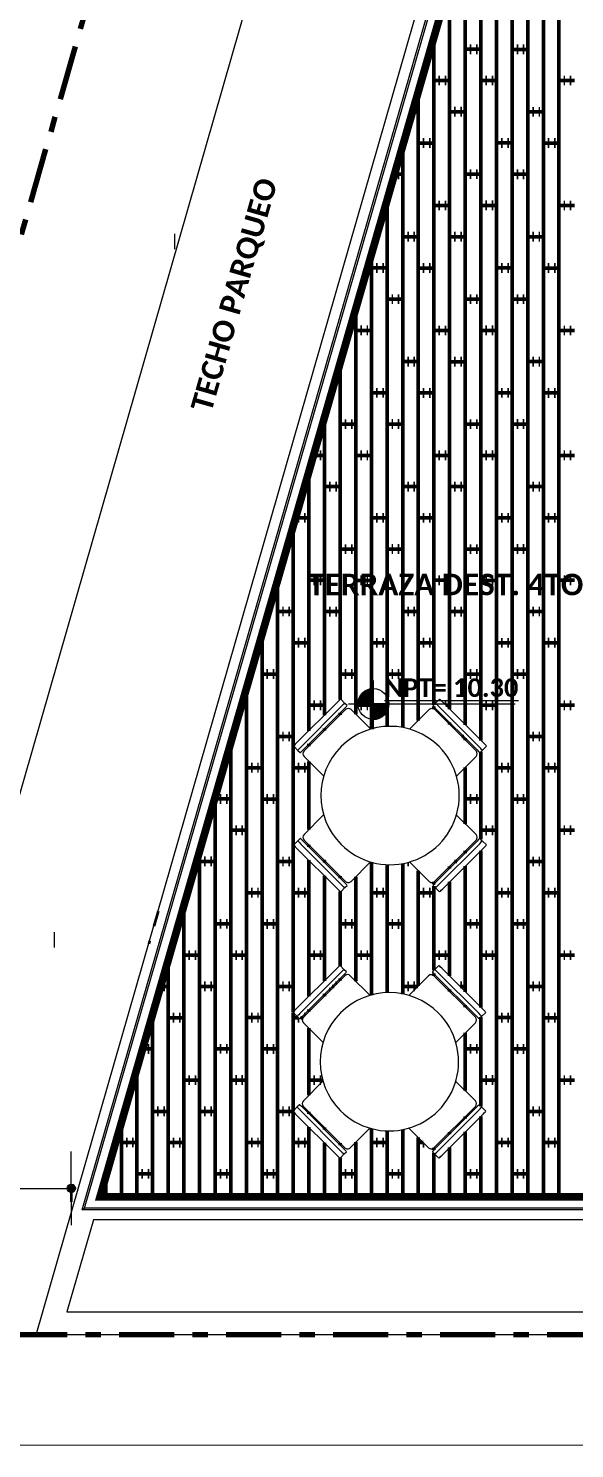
# Model space of a CAD drawing. Header units: metres. Extents: x -144 to 1000, y -717 to 29.
# Drawn here: x 448.9 to 452.45, y -572.27 to -563.03 of the extents above; entities that cross this region are included whole.
import ezdxf

# ---------------------------------------------------------------- set-up
doc = ezdxf.new("R2010")
doc.units = ezdxf.units.M
doc.linetypes.add('Basculante', pattern=[0.11625, 0.075, -0.04125])
doc.linetypes.add('Dash Dot 3_16_', pattern=[0.595313, 0.357187, -0.119063, 0, -0.119063])
doc.layers.get('0').update_dxf_attribs({"color": 1})
doc.layers.add('00-MEDICION', color=30, linetype='Continuous')
for name, color, linetype, lineweight in [('A-ANNO-DIMS', 1, 'Continuous', 9), ('A-DETL', 1, 'Continuous', 9), ('A-FLOR', 2, 'Continuous', 9), ('A-FLOR-HRAL', 1, 'Continuous', 9), ('A-FLOR-PATT', 8, 'Continuous', 50), ('A-WALL', 4, 'Continuous', 9), ('G-ANNO-DIMS', 1, 'Continuous', 9), ('G-ANNO-TEXT', 2, 'Continuous', 9), ('I-FURN', 2, 'Continuous', 9)]:
    doc.layers.add(name, color=color, linetype=linetype, lineweight=lineweight)
doc.styles.add('Calibri_B', font='calibrib.ttf', dxfattribs={"height": 0.165})
doc.styles.add('Calibri_B_1', font='calibrib.ttf', dxfattribs={"height": 0.135})

# ---------------------------------------------------------------- blocks, each defined once
blk = doc.blocks.new('U')
at = {"layer": 'G-ANNO-DIMS'}
h = blk.add_hatch(color=256, dxfattribs=at)
edge = h.paths.add_edge_path()
edge.add_arc((455.666, -505.7645), 0.1, 90, 180, ccw=False)
edge.add_line((455.666, -505.6645), (455.666, -505.7645))
edge.add_line((455.666, -505.7645), (455.566, -505.7645))
h = blk.add_hatch(color=256, dxfattribs=at)
edge = h.paths.add_edge_path()
edge.add_line((455.666, -505.8645), (455.666, -505.7645))
edge.add_line((455.666, -505.7645), (455.766, -505.7645))
edge.add_arc((455.666, -505.7645), 0.1, 270, 360, ccw=False)
at = {"layer": 'A-ANNO-DIMS', "color": 5, "true_color": 0x0000ff}
blk.add_line((482.1826, -510.6083), (451.3207, -510.584), dxfattribs=at)
at = {"layer": 'A-DETL', "color": 7, "linetype": 'Dash Dot 3_16_', "lineweight": 70}
for p, q in [((451.3265, -509.8503), (458.3074, -485.5585)), ((482.1832, -509.8685), (451.3213, -509.8685))]:
    blk.add_line(p, q, dxfattribs=at)
at = {"layer": 'A-DETL', "color": 253, "true_color": 0xb6b6b6}
for p, q in [((454.374, -502.7067), (454.374, -502.8067)), ((454.374, -502.7067), (454.374, -502.8067)), ((453.5906, -507.2489), (453.5906, -507.3489))]:
    blk.add_line(p, q, dxfattribs=at)
at = {"layer": 'A-DETL', "color": 7, "linetype": 'Basculante', "lineweight": 35}
blk.add_line((454.2663, -507.1127), (454.2056, -507.3241), dxfattribs=at)
at = {"layer": 'A-FLOR'}
for p, q in [((459.0795, -486.4673), (452.3546, -509.8685)), ((452.3546, -509.8685), (453.4749, -509.8685))]:
    blk.add_line(p, q, dxfattribs=at)
at = {"layer": 'A-FLOR-HRAL'}
for p, q in [((453.773, -509.056), (456.7413, -498.7666)), ((453.7889, -509.044), (456.7529, -498.7699)), ((453.773, -509.056), (453.7889, -509.044)), ((459.7877, -509.056), (453.773, -509.056)), ((459.7877, -509.044), (453.7889, -509.044))]:
    blk.add_line(p, q, dxfattribs=at)
at = {"layer": 'A-FLOR-PATT', "color": 8, "true_color": 0x808080, "transparency": 33554559}
for p, q in [((456.6693, -499.3599), (456.6693, -508.97)), ((456.7709, -499.3599), (456.7709, -508.97)), ((456.8725, -499.3599), (456.8725, -508.97)), ((456.5677, -499.6491), (456.5677, -508.97)), ((456.4661, -500.0027), (456.4661, -508.97)), ((456.3645, -500.3562), (456.3645, -506.0016)), ((456.2629, -500.7098), (456.2629, -505.8995)), ((456.1613, -501.0633), (456.1613, -505.7973)), ((456.0597, -501.4169), (456.0597, -505.7695)), ((456.2623, -501.5057), (456.3639, -501.5057)), ((456.2933, -501.4857), (456.3017, -501.4857)), ((456.2933, -501.5257), (456.3017, -501.5257)), ((456.334, -501.4857), (456.3424, -501.4857)), ((456.334, -501.5257), (456.3424, -501.5257)), ((456.5677, -501.5061), (456.6693, -501.5061)), ((456.5977, -501.4853), (456.6061, -501.4853)), ((456.5977, -501.5261), (456.6061, -501.5261)), ((456.6384, -501.4853), (456.6468, -501.4853)), ((456.6384, -501.5261), (456.6468, -501.5261)), ((456.0591, -501.7089), (456.1607, -501.7089)), ((456.0901, -501.6889), (456.0985, -501.6889)), ((456.0901, -501.7289), (456.0985, -501.7289)), ((456.1308, -501.6889), (456.1392, -501.6889)), ((456.1308, -501.7289), (456.1392, -501.7289)), ((456.3645, -501.7093), (456.4661, -501.7093)), ((456.3945, -501.6885), (456.4029, -501.6885)), ((456.3945, -501.7293), (456.4029, -501.7293)), ((456.4352, -501.6885), (456.4436, -501.6885)), ((456.4352, -501.7293), (456.4436, -501.7293)), ((456.8719, -501.7089), (456.9735, -501.7089)), ((456.9029, -501.6889), (456.9113, -501.6889)), ((456.9029, -501.7289), (456.9113, -501.7289)), ((456.9436, -501.6889), (456.952, -501.6889)), ((456.9436, -501.7289), (456.952, -501.7289)), ((455.9581, -501.7704), (455.9581, -505.8711)), ((455.9174, -501.9121), (455.9575, -501.9121)), ((455.9276, -501.8921), (455.936, -501.8921)), ((456.1613, -501.9125), (456.2629, -501.9125)), ((456.1913, -501.8917), (456.1997, -501.8917)), ((456.232, -501.8917), (456.2404, -501.8917)), ((456.6687, -501.9121), (456.7703, -501.9121)), ((456.6997, -501.8921), (456.7081, -501.8921)), ((456.7404, -501.8921), (456.7488, -501.8921)), ((455.9276, -501.9321), (455.936, -501.9321)), ((456.1913, -501.9325), (456.1997, -501.9325)), ((456.232, -501.9325), (456.2404, -501.9325)), ((456.6997, -501.9321), (456.7081, -501.9321)), ((456.7404, -501.9321), (456.7488, -501.9321)), ((455.9881, -502.0949), (455.9965, -502.0949)), ((456.0288, -502.0949), (456.0372, -502.0949)), ((456.4965, -502.0953), (456.5049, -502.0953)), ((456.5372, -502.0953), (456.5456, -502.0953)), ((456.8009, -502.0949), (456.8093, -502.0949)), ((456.8416, -502.0949), (456.85, -502.0949)), ((455.8565, -502.124), (455.8565, -505.9186)), ((455.9581, -502.1157), (456.0597, -502.1157)), ((455.9881, -502.1357), (455.9965, -502.1357)), ((456.0288, -502.1357), (456.0372, -502.1357)), ((456.4655, -502.1153), (456.5671, -502.1153)), ((456.4965, -502.1353), (456.5049, -502.1353)), ((456.5372, -502.1353), (456.5456, -502.1353)), ((456.7709, -502.1157), (456.8725, -502.1157)), ((456.8009, -502.1357), (456.8093, -502.1357)), ((456.8416, -502.1357), (456.85, -502.1357)), ((455.8005, -502.3189), (455.8565, -502.3189)), ((455.8256, -502.2981), (455.834, -502.2981)), ((455.8256, -502.3389), (455.834, -502.3389)), ((456.2623, -502.3185), (456.3639, -502.3185)), ((456.2933, -502.2985), (456.3017, -502.2985)), ((456.2933, -502.3385), (456.3017, -502.3385)), ((456.334, -502.2985), (456.3424, -502.2985)), ((456.334, -502.3385), (456.3424, -502.3385)), ((456.5677, -502.3189), (456.6693, -502.3189)), ((456.5977, -502.2981), (456.6061, -502.2981)), ((456.5977, -502.3389), (456.6061, -502.3389)), ((456.6384, -502.2981), (456.6468, -502.2981)), ((456.6384, -502.3389), (456.6468, -502.3389)), ((455.7549, -502.4775), (455.7549, -505.9105)), ((456.0591, -502.5217), (456.1607, -502.5217)), ((456.0901, -502.5017), (456.0985, -502.5017)), ((456.0901, -502.5417), (456.0985, -502.5417)), ((456.1308, -502.5017), (456.1392, -502.5017)), ((456.1308, -502.5417), (456.1392, -502.5417)), ((456.3645, -502.5221), (456.4661, -502.5221)), ((456.3945, -502.5013), (456.4029, -502.5013)), ((456.3945, -502.5421), (456.4029, -502.5421)), ((456.4352, -502.5013), (456.4436, -502.5013)), ((456.4352, -502.5421), (456.4436, -502.5421)), ((456.8719, -502.5217), (456.9735, -502.5217)), ((456.9029, -502.5017), (456.9113, -502.5017)), ((456.9029, -502.5417), (456.9113, -502.5417)), ((456.9436, -502.5017), (456.952, -502.5017)), ((456.9436, -502.5417), (456.952, -502.5417)), ((455.8559, -502.7249), (455.9575, -502.7249)), ((455.8869, -502.7049), (455.8953, -502.7049)), ((455.8869, -502.7449), (455.8953, -502.7449)), ((455.9276, -502.7049), (455.936, -502.7049)), ((455.9276, -502.7449), (455.936, -502.7449)), ((456.1613, -502.7253), (456.2629, -502.7253)), ((456.1913, -502.7045), (456.1997, -502.7045)), ((456.1913, -502.7453), (456.1997, -502.7453)), ((456.232, -502.7045), (456.2404, -502.7045)), ((456.232, -502.7453), (456.2404, -502.7453)), ((456.6687, -502.7249), (456.7703, -502.7249)), ((456.6997, -502.7049), (456.7081, -502.7049)), ((456.6997, -502.7449), (456.7081, -502.7449)), ((456.7404, -502.7049), (456.7488, -502.7049)), ((456.7404, -502.7449), (456.7488, -502.7449)), ((455.6533, -502.831), (455.6533, -505.9281)), ((455.6527, -502.9281), (455.7543, -502.9281)), ((455.6837, -502.9081), (455.6921, -502.9081)), ((455.7244, -502.9081), (455.7328, -502.9081)), ((455.9581, -502.9285), (456.0597, -502.9285)), ((455.9881, -502.9077), (455.9965, -502.9077)), ((456.0288, -502.9077), (456.0372, -502.9077)), ((456.4655, -502.9281), (456.5671, -502.9281)), ((456.4965, -502.9081), (456.5049, -502.9081)), ((456.5372, -502.9081), (456.5456, -502.9081)), ((456.7709, -502.9285), (456.8725, -502.9285)), ((456.8009, -502.9077), (456.8093, -502.9077)), ((456.8416, -502.9077), (456.85, -502.9077)), ((455.6837, -502.9481), (455.6921, -502.9481)), ((455.7244, -502.9481), (455.7328, -502.9481)), ((455.9881, -502.9485), (455.9965, -502.9485)), ((456.0288, -502.9485), (456.0372, -502.9485)), ((456.4965, -502.9481), (456.5049, -502.9481)), ((456.5372, -502.9481), (456.5456, -502.9481)), ((456.8009, -502.9485), (456.8093, -502.9485)), ((456.8416, -502.9485), (456.85, -502.9485)), ((455.7849, -503.1109), (455.7933, -503.1109)), ((455.8256, -503.1109), (455.834, -503.1109)), ((456.2933, -503.1113), (456.3017, -503.1113)), ((456.334, -503.1113), (456.3424, -503.1113)), ((456.5977, -503.1109), (456.6061, -503.1109)), ((456.6384, -503.1109), (456.6468, -503.1109)), ((455.5517, -503.1846), (455.5517, -505.8318)), ((455.7549, -503.1317), (455.8565, -503.1317)), ((455.7849, -503.1517), (455.7933, -503.1517)), ((455.8256, -503.1517), (455.834, -503.1517)), ((456.2623, -503.1313), (456.3639, -503.1313)), ((456.2933, -503.1513), (456.3017, -503.1513)), ((456.334, -503.1513), (456.3424, -503.1513)), ((456.5677, -503.1317), (456.6693, -503.1317)), ((456.5977, -503.1517), (456.6061, -503.1517)), ((456.6384, -503.1517), (456.6468, -503.1517)), ((455.5517, -503.3349), (455.6533, -503.3349)), ((455.5817, -503.3141), (455.5901, -503.3141)), ((455.5817, -503.3549), (455.5901, -503.3549)), ((455.6224, -503.3141), (455.6308, -503.3141)), ((455.6224, -503.3549), (455.6308, -503.3549)), ((456.0591, -503.3345), (456.1607, -503.3345)), ((456.0901, -503.3145), (456.0985, -503.3145)), ((456.0901, -503.3545), (456.0985, -503.3545)), ((456.1308, -503.3145), (456.1392, -503.3145)), ((456.1308, -503.3545), (456.1392, -503.3545)), ((456.3645, -503.3349), (456.4661, -503.3349)), ((456.3945, -503.3141), (456.4029, -503.3141)), ((456.3945, -503.3549), (456.4029, -503.3549)), ((456.4352, -503.3141), (456.4436, -503.3141)), ((456.4352, -503.3549), (456.4436, -503.3549)), ((456.8719, -503.3345), (456.9735, -503.3345)), ((456.9029, -503.3145), (456.9113, -503.3145)), ((456.9029, -503.3545), (456.9113, -503.3545)), ((456.9436, -503.3145), (456.952, -503.3145)), ((456.9436, -503.3545), (456.952, -503.3545)), ((455.4501, -503.5381), (455.4501, -505.7361)), ((455.8559, -503.5377), (455.9575, -503.5377)), ((455.8869, -503.5177), (455.8953, -503.5177)), ((455.8869, -503.5577), (455.8953, -503.5577)), ((455.9276, -503.5177), (455.936, -503.5177)), ((455.9276, -503.5577), (455.936, -503.5577)), ((456.1613, -503.5381), (456.2629, -503.5381)), ((456.1913, -503.5173), (456.1997, -503.5173)), ((456.1913, -503.5581), (456.1997, -503.5581)), ((456.232, -503.5173), (456.2404, -503.5173)), ((456.232, -503.5581), (456.2404, -503.5581)), ((456.6687, -503.5377), (456.7703, -503.5377)), ((456.6997, -503.5177), (456.7081, -503.5177)), ((456.6997, -503.5577), (456.7081, -503.5577)), ((456.7404, -503.5177), (456.7488, -503.5177)), ((456.7404, -503.5577), (456.7488, -503.5577)), ((455.6527, -503.7409), (455.7543, -503.7409)), ((455.6837, -503.7209), (455.6921, -503.7209)), ((455.6837, -503.7609), (455.6921, -503.7609)), ((455.7244, -503.7209), (455.7328, -503.7209)), ((455.7244, -503.7609), (455.7328, -503.7609)), ((455.9581, -503.7413), (456.0597, -503.7413)), ((455.9881, -503.7205), (455.9965, -503.7205)), ((455.9881, -503.7613), (455.9965, -503.7613)), ((456.0288, -503.7205), (456.0372, -503.7205)), ((456.0288, -503.7613), (456.0372, -503.7613)), ((456.4655, -503.7409), (456.5671, -503.7409)), ((456.4965, -503.7209), (456.5049, -503.7209)), ((456.4965, -503.7609), (456.5049, -503.7609)), ((456.5372, -503.7209), (456.5456, -503.7209)), ((456.5372, -503.7609), (456.5456, -503.7609)), ((456.7709, -503.7413), (456.8725, -503.7413)), ((456.8009, -503.7205), (456.8093, -503.7205)), ((456.8009, -503.7613), (456.8093, -503.7613)), ((456.8416, -503.7205), (456.85, -503.7205)), ((456.8416, -503.7613), (456.85, -503.7613)), ((455.3485, -503.8917), (455.3485, -505.8371)), ((455.4495, -503.9441), (455.5511, -503.9441)), ((455.4805, -503.9241), (455.4889, -503.9241)), ((455.5212, -503.9241), (455.5296, -503.9241)), ((455.7549, -503.9445), (455.8565, -503.9445)), ((455.7849, -503.9237), (455.7933, -503.9237)), ((455.8256, -503.9237), (455.834, -503.9237)), ((456.2623, -503.9441), (456.3639, -503.9441)), ((456.2933, -503.9241), (456.3017, -503.9241)), ((456.334, -503.9241), (456.3424, -503.9241)), ((456.5677, -503.9445), (456.6693, -503.9445)), ((456.5977, -503.9237), (456.6061, -503.9237)), ((456.6384, -503.9237), (456.6468, -503.9237)), ((455.4805, -503.9641), (455.4889, -503.9641)), ((455.5212, -503.9641), (455.5296, -503.9641)), ((455.7849, -503.9645), (455.7933, -503.9645)), ((455.8256, -503.9645), (455.834, -503.9645)), ((456.2933, -503.9641), (456.3017, -503.9641)), ((456.334, -503.9641), (456.3424, -503.9641)), ((456.5977, -503.9645), (456.6061, -503.9645)), ((456.6384, -503.9645), (456.6468, -503.9645)), ((455.2808, -504.1273), (455.2857, -504.1273)), ((455.318, -504.1273), (455.3264, -504.1273)), ((455.5817, -504.1269), (455.5901, -504.1269)), ((455.6224, -504.1269), (455.6308, -504.1269)), ((456.0901, -504.1273), (456.0985, -504.1273)), ((456.1308, -504.1273), (456.1392, -504.1273)), ((456.3945, -504.1269), (456.4029, -504.1269)), ((456.4352, -504.1269), (456.4436, -504.1269)), ((456.9029, -504.1273), (456.9113, -504.1273)), ((456.9436, -504.1273), (456.952, -504.1273)), ((455.2751, -504.1473), (455.3479, -504.1473)), ((455.2773, -504.1673), (455.2857, -504.1673)), ((455.318, -504.1673), (455.3264, -504.1673)), ((455.5517, -504.1477), (455.6533, -504.1477)), ((455.5817, -504.1677), (455.5901, -504.1677)), ((455.6224, -504.1677), (455.6308, -504.1677)), ((456.0591, -504.1473), (456.1607, -504.1473)), ((456.0901, -504.1673), (456.0985, -504.1673)), ((456.1308, -504.1673), (456.1392, -504.1673)), ((456.3645, -504.1477), (456.4661, -504.1477)), ((456.3945, -504.1677), (456.4029, -504.1677)), ((456.4352, -504.1677), (456.4436, -504.1677)), ((456.8719, -504.1473), (456.9735, -504.1473)), ((456.9029, -504.1673), (456.9113, -504.1673)), ((456.9436, -504.1673), (456.952, -504.1673)), ((455.2469, -504.2452), (455.2469, -505.9382)), ((455.3485, -504.3509), (455.4501, -504.3509)), ((455.3785, -504.3301), (455.3869, -504.3301)), ((455.3785, -504.3709), (455.3869, -504.3709)), ((455.4192, -504.3301), (455.4276, -504.3301)), ((455.4192, -504.3709), (455.4276, -504.3709)), ((455.8559, -504.3505), (455.9575, -504.3505)), ((455.8869, -504.3305), (455.8953, -504.3305)), ((455.8869, -504.3705), (455.8953, -504.3705)), ((455.9276, -504.3305), (455.936, -504.3305)), ((455.9276, -504.3705), (455.936, -504.3705)), ((456.1613, -504.3509), (456.2629, -504.3509)), ((456.1913, -504.3301), (456.1997, -504.3301)), ((456.1913, -504.3709), (456.1997, -504.3709)), ((456.232, -504.3301), (456.2404, -504.3301)), ((456.232, -504.3709), (456.2404, -504.3709)), ((456.6687, -504.3505), (456.7703, -504.3505)), ((456.6997, -504.3305), (456.7081, -504.3305)), ((456.6997, -504.3705), (456.7081, -504.3705)), ((456.7404, -504.3305), (456.7488, -504.3305)), ((456.7404, -504.3705), (456.7488, -504.3705)), ((455.1453, -504.5988), (455.1453, -507.7694)), ((455.1582, -504.5541), (455.2469, -504.5541)), ((455.1753, -504.5333), (455.1837, -504.5333)), ((455.1753, -504.5741), (455.1837, -504.5741)), ((455.216, -504.5333), (455.2244, -504.5333)), ((455.216, -504.5741), (455.2244, -504.5741)), ((455.6527, -504.5537), (455.7543, -504.5537)), ((455.6837, -504.5337), (455.6921, -504.5337)), ((455.6837, -504.5737), (455.6921, -504.5737)), ((455.7244, -504.5337), (455.7328, -504.5337)), ((455.7244, -504.5737), (455.7328, -504.5737)), ((455.9581, -504.5541), (456.0597, -504.5541)), ((455.9881, -504.5333), (455.9965, -504.5333)), ((455.9881, -504.5741), (455.9965, -504.5741)), ((456.0288, -504.5333), (456.0372, -504.5333)), ((456.0288, -504.5741), (456.0372, -504.5741)), ((456.4655, -504.5537), (456.5671, -504.5537)), ((456.4965, -504.5337), (456.5049, -504.5337)), ((456.4965, -504.5737), (456.5049, -504.5737)), ((456.5372, -504.5337), (456.5456, -504.5337)), ((456.5372, -504.5737), (456.5456, -504.5737)), ((456.7709, -504.5541), (456.8725, -504.5541)), ((456.8009, -504.5333), (456.8093, -504.5333)), ((456.8009, -504.5741), (456.8093, -504.5741)), ((456.8416, -504.5333), (456.85, -504.5333)), ((456.8416, -504.5741), (456.85, -504.5741)), ((455.4495, -504.7569), (455.5511, -504.7569)), ((455.4805, -504.7369), (455.4889, -504.7369)), ((455.4805, -504.7769), (455.4889, -504.7769)), ((455.5212, -504.7369), (455.5296, -504.7369)), ((455.5212, -504.7769), (455.5296, -504.7769)), ((455.7549, -504.7573), (455.8565, -504.7573)), ((455.7849, -504.7365), (455.7933, -504.7365)), ((455.7849, -504.7773), (455.7933, -504.7773)), ((455.8256, -504.7365), (455.834, -504.7365)), ((455.8256, -504.7773), (455.834, -504.7773)), ((456.2623, -504.7569), (456.3639, -504.7569)), ((456.2933, -504.7369), (456.3017, -504.7369)), ((456.2933, -504.7769), (456.3017, -504.7769)), ((456.334, -504.7369), (456.3424, -504.7369)), ((456.334, -504.7769), (456.3424, -504.7769)), ((456.5677, -504.7573), (456.6693, -504.7573)), ((456.5977, -504.7365), (456.6061, -504.7365)), ((456.5977, -504.7773), (456.6061, -504.7773)), ((456.6384, -504.7365), (456.6468, -504.7365)), ((456.6384, -504.7773), (456.6468, -504.7773)), ((455.0437, -504.9523), (455.0437, -508.97)), ((455.2463, -504.9601), (455.3479, -504.9601)), ((455.2773, -504.9401), (455.2857, -504.9401)), ((455.318, -504.9401), (455.3264, -504.9401)), ((455.5517, -504.9605), (455.6533, -504.9605)), ((455.5817, -504.9397), (455.5901, -504.9397)), ((455.6224, -504.9397), (455.6308, -504.9397)), ((456.0591, -504.9601), (456.1607, -504.9601)), ((456.0901, -504.9401), (456.0985, -504.9401)), ((456.1308, -504.9401), (456.1392, -504.9401)), ((456.3645, -504.9605), (456.4661, -504.9605)), ((456.3945, -504.9397), (456.4029, -504.9397)), ((456.4352, -504.9397), (456.4436, -504.9397)), ((456.8719, -504.9601), (456.9735, -504.9601)), ((456.9029, -504.9401), (456.9113, -504.9401)), ((456.9436, -504.9401), (456.952, -504.9401)), ((455.2773, -504.9801), (455.2857, -504.9801)), ((455.318, -504.9801), (455.3264, -504.9801)), ((455.5817, -504.9805), (455.5901, -504.9805)), ((455.6224, -504.9805), (455.6308, -504.9805)), ((456.0901, -504.9801), (456.0985, -504.9801)), ((456.1308, -504.9801), (456.1392, -504.9801)), ((456.3945, -504.9805), (456.4029, -504.9805)), ((456.4352, -504.9805), (456.4436, -504.9805)), ((456.9029, -504.9801), (456.9113, -504.9801)), ((456.9436, -504.9801), (456.952, -504.9801)), ((455.0741, -505.1433), (455.0825, -505.1433)), ((455.1148, -505.1433), (455.1232, -505.1433)), ((455.3785, -505.1429), (455.3869, -505.1429)), ((455.4192, -505.1429), (455.4276, -505.1429)), ((455.8869, -505.1433), (455.8953, -505.1433)), ((455.9276, -505.1433), (455.936, -505.1433)), ((456.1913, -505.1429), (456.1997, -505.1429)), ((456.232, -505.1429), (456.2404, -505.1429)), ((456.6997, -505.1433), (456.7081, -505.1433)), ((456.7404, -505.1433), (456.7488, -505.1433)), ((455.0431, -505.1633), (455.1447, -505.1633)), ((455.0741, -505.1833), (455.0825, -505.1833)), ((455.1148, -505.1833), (455.1232, -505.1833)), ((455.3485, -505.1637), (455.4501, -505.1637)), ((455.3785, -505.1837), (455.3869, -505.1837)), ((455.4192, -505.1837), (455.4276, -505.1837)), ((455.8559, -505.1633), (455.9575, -505.1633)), ((455.8869, -505.1833), (455.8953, -505.1833)), ((455.9276, -505.1833), (455.936, -505.1833)), ((456.1613, -505.1637), (456.2629, -505.1637)), ((456.1913, -505.1837), (456.1997, -505.1837)), ((456.232, -505.1837), (456.2404, -505.1837)), ((456.6687, -505.1633), (456.7703, -505.1633)), ((456.6997, -505.1833), (456.7081, -505.1833)), ((456.7404, -505.1833), (456.7488, -505.1833)), ((454.9421, -505.3059), (454.9421, -508.97)), ((454.919, -505.3865), (454.92, -505.3865)), ((454.9247, -505.3665), (454.9415, -505.3665)), ((455.1453, -505.3669), (455.2469, -505.3669)), ((455.1753, -505.3461), (455.1837, -505.3461)), ((455.1753, -505.3869), (455.1837, -505.3869)), ((455.216, -505.3461), (455.2244, -505.3461)), ((455.216, -505.3869), (455.2244, -505.3869)), ((455.6527, -505.3665), (455.7543, -505.3665)), ((455.6837, -505.3465), (455.6921, -505.3465)), ((455.6837, -505.3865), (455.6921, -505.3865)), ((455.7244, -505.3465), (455.7328, -505.3465)), ((455.7244, -505.3865), (455.7328, -505.3865)), ((455.9581, -505.3669), (456.0597, -505.3669)), ((455.9881, -505.3461), (455.9965, -505.3461)), ((455.9881, -505.3869), (455.9965, -505.3869)), ((456.0288, -505.3461), (456.0372, -505.3461)), ((456.0288, -505.3869), (456.0372, -505.3869)), ((456.4655, -505.3665), (456.5671, -505.3665)), ((456.4965, -505.3465), (456.5049, -505.3465)), ((456.4965, -505.3865), (456.5049, -505.3865)), ((456.5372, -505.3465), (456.5456, -505.3465)), ((456.5372, -505.3865), (456.5456, -505.3865)), ((456.7709, -505.3669), (456.8725, -505.3669)), ((456.8009, -505.3461), (456.8093, -505.3461)), ((456.8009, -505.3869), (456.8093, -505.3869)), ((456.8416, -505.3461), (456.85, -505.3461)), ((456.8416, -505.3869), (456.85, -505.3869)), ((454.9421, -505.5701), (455.0437, -505.5701)), ((454.9721, -505.5493), (454.9805, -505.5493)), ((454.9721, -505.5901), (454.9805, -505.5901)), ((455.0128, -505.5493), (455.0212, -505.5493)), ((455.0128, -505.5901), (455.0212, -505.5901)), ((455.4495, -505.5697), (455.5511, -505.5697)), ((455.4805, -505.5497), (455.4889, -505.5497)), ((455.4805, -505.5897), (455.4889, -505.5897)), ((455.5212, -505.5497), (455.5296, -505.5497)), ((455.5212, -505.5897), (455.5296, -505.5897)), ((455.7549, -505.5701), (455.8565, -505.5701)), ((455.7849, -505.5493), (455.7933, -505.5493)), ((455.7849, -505.5901), (455.7933, -505.5901)), ((455.8256, -505.5493), (455.834, -505.5493)), ((455.8256, -505.5901), (455.834, -505.5901)), ((456.2623, -505.5697), (456.3639, -505.5697)), ((456.2933, -505.5497), (456.3017, -505.5497)), ((456.2933, -505.5897), (456.3017, -505.5897)), ((456.334, -505.5497), (456.3424, -505.5497)), ((456.334, -505.5897), (456.3424, -505.5897)), ((456.5677, -505.5701), (456.6693, -505.5701)), ((456.5977, -505.5493), (456.6061, -505.5493)), ((456.5977, -505.5901), (456.6061, -505.5901)), ((456.6384, -505.5493), (456.6468, -505.5493)), ((456.6384, -505.5901), (456.6468, -505.5901)), ((454.8405, -505.6594), (454.8405, -508.97)), ((454.8078, -505.7733), (454.8405, -505.7733)), ((454.8096, -505.7933), (454.818, -505.7933)), ((454.8138, -505.7525), (454.818, -505.7525)), ((455.2463, -505.7729), (455.3479, -505.7729)), ((455.2773, -505.7529), (455.2857, -505.7529)), ((455.2773, -505.7929), (455.2857, -505.7929)), ((455.318, -505.7529), (455.3264, -505.7529)), ((455.318, -505.7929), (455.3264, -505.7929)), ((455.5517, -505.7733), (455.6533, -505.7733)), ((455.5817, -505.7525), (455.5901, -505.7525)), ((455.5817, -505.7933), (455.5901, -505.7933)), ((455.6224, -505.7525), (455.6308, -505.7525)), ((455.6224, -505.7933), (455.6308, -505.7933)), ((456.0597, -505.782), (456.0597, -505.7981)), ((456.1308, -505.7529), (456.1392, -505.7529)), ((456.137, -505.7729), (456.1607, -505.7729)), ((456.3645, -505.7733), (456.4661, -505.7733)), ((456.3945, -505.7525), (456.4029, -505.7525)), ((456.3945, -505.7933), (456.4029, -505.7933)), ((456.4352, -505.7525), (456.4436, -505.7525)), ((456.4352, -505.7933), (456.4436, -505.7933)), ((456.8719, -505.7729), (456.9735, -505.7729)), ((456.9029, -505.7529), (456.9113, -505.7529)), ((456.9029, -505.7929), (456.9113, -505.7929)), ((456.9436, -505.7529), (456.952, -505.7529)), ((456.9436, -505.7929), (456.952, -505.7929)), ((455.4501, -505.8225), (455.4501, -505.8352)), ((456.1613, -505.8842), (456.1613, -505.8977)), ((455.0431, -505.9761), (455.1447, -505.9761)), ((455.0741, -505.9561), (455.0825, -505.9561)), ((455.1148, -505.9561), (455.1232, -505.9561)), ((455.3485, -505.9235), (455.3485, -505.9368)), ((456.232, -505.9557), (456.2324, -505.9557)), ((456.2401, -505.9765), (456.2531, -505.9765)), ((456.2629, -505.9863), (456.2629, -505.9993)), ((456.6687, -505.9761), (456.7703, -505.9761)), ((456.6997, -505.9561), (456.7081, -505.9561)), ((456.7404, -505.9561), (456.7488, -505.9561)), ((454.7389, -506.0129), (454.7389, -508.97)), ((455.0741, -505.9961), (455.0825, -505.9961)), ((455.1148, -505.9961), (455.1232, -505.9961)), ((455.2469, -506.0246), (455.2469, -506.0384)), ((456.3645, -506.0753), (456.3645, -506.6448)), ((456.6997, -505.9961), (456.7081, -505.9961)), ((456.7404, -505.9961), (456.7488, -505.9961)), ((454.8709, -506.1593), (454.8793, -506.1593)), ((454.9116, -506.1593), (454.92, -506.1593)), ((455.1753, -506.1589), (455.1837, -506.1589)), ((455.216, -506.1589), (455.2244, -506.1589)), ((455.2469, -506.1377), (455.2469, -506.5821)), ((456.4965, -506.1593), (456.5049, -506.1593)), ((456.5372, -506.1593), (456.5456, -506.1593)), ((456.8009, -506.1589), (456.8093, -506.1589)), ((456.8416, -506.1589), (456.85, -506.1589)), ((454.8399, -506.1793), (454.9415, -506.1793)), ((454.8709, -506.1993), (454.8793, -506.1993)), ((454.9116, -506.1993), (454.92, -506.1993)), ((455.1453, -506.1797), (455.2469, -506.1797)), ((455.1753, -506.1997), (455.1837, -506.1997)), ((455.216, -506.1997), (455.2244, -506.1997)), ((456.2629, -506.1769), (456.2629, -506.5432)), ((456.4655, -506.1793), (456.5671, -506.1793)), ((456.4965, -506.1993), (456.5049, -506.1993)), ((456.5372, -506.1993), (456.5456, -506.1993)), ((456.7709, -506.1797), (456.8725, -506.1797)), ((456.8009, -506.1997), (456.8093, -506.1997)), ((456.8416, -506.1997), (456.85, -506.1997)), ((454.6367, -506.3825), (454.7383, -506.3825)), ((454.6373, -506.3665), (454.6373, -508.97)), ((454.6677, -506.3625), (454.6761, -506.3625)), ((454.6677, -506.4025), (454.6761, -506.4025)), ((454.7084, -506.3625), (454.7168, -506.3625)), ((454.7084, -506.4025), (454.7168, -506.4025)), ((454.9421, -506.3829), (455.0437, -506.3829)), ((454.9721, -506.3621), (454.9805, -506.3621)), ((454.9721, -506.4029), (454.9805, -506.4029)), ((455.0128, -506.3621), (455.0212, -506.3621)), ((455.0128, -506.4029), (455.0212, -506.4029)), ((456.2623, -506.3825), (456.3639, -506.3825)), ((456.2933, -506.3625), (456.3017, -506.3625)), ((456.2933, -506.4025), (456.3017, -506.4025)), ((456.334, -506.3625), (456.3424, -506.3625)), ((456.334, -506.4025), (456.3424, -506.4025)), ((456.5677, -506.3829), (456.6693, -506.3829)), ((456.5977, -506.3621), (456.6061, -506.3621)), ((456.5977, -506.4029), (456.6061, -506.4029)), ((456.6384, -506.3621), (456.6468, -506.3621)), ((456.6384, -506.4029), (456.6468, -506.4029)), ((454.7389, -506.5861), (454.8405, -506.5861)), ((454.7689, -506.5653), (454.7773, -506.5653)), ((454.7689, -506.6061), (454.7773, -506.6061)), ((454.8096, -506.5653), (454.818, -506.5653)), ((454.8096, -506.6061), (454.818, -506.6061)), ((456.3645, -506.5861), (456.4661, -506.5861)), ((456.3945, -506.5653), (456.4029, -506.5653)), ((456.3945, -506.6061), (456.4029, -506.6061)), ((456.4352, -506.5653), (456.4436, -506.5653)), ((456.4352, -506.6061), (456.4436, -506.6061)), ((456.8719, -506.5857), (456.9735, -506.5857)), ((456.9029, -506.5657), (456.9113, -506.5657)), ((456.9029, -506.6057), (456.9113, -506.6057)), ((456.9436, -506.5657), (456.952, -506.5657)), ((456.9436, -506.6057), (456.952, -506.6057)), ((454.5357, -506.72), (454.5357, -508.97)), ((455.2469, -506.6816), (455.2469, -506.6943)), ((456.2629, -506.7206), (456.2629, -506.7342)), ((456.3645, -506.7196), (456.3645, -507.7383)), ((454.5357, -506.7893), (454.6373, -506.7893)), ((454.5657, -506.7685), (454.5741, -506.7685)), ((454.5657, -506.8093), (454.5741, -506.8093)), ((454.6064, -506.7685), (454.6148, -506.7685)), ((454.6064, -506.8093), (454.6148, -506.8093)), ((455.0431, -506.7889), (455.1447, -506.7889)), ((455.0741, -506.7689), (455.0825, -506.7689)), ((455.0741, -506.8089), (455.0825, -506.8089)), ((455.1148, -506.7689), (455.1232, -506.7689)), ((455.1148, -506.8089), (455.1232, -506.8089)), ((455.2469, -506.7812), (455.2469, -507.6658)), ((455.3485, -506.7832), (455.3485, -506.7965)), ((455.3485, -506.7893), (455.3546, -506.7893)), ((455.6533, -506.7928), (455.6533, -507.6589)), ((455.7549, -506.808), (455.7549, -507.6426)), ((455.8565, -506.8017), (455.8565, -507.6516)), ((455.8869, -506.8089), (455.8953, -506.8089)), ((456.1943, -506.7893), (456.2076, -506.7893)), ((456.6687, -506.7889), (456.7703, -506.7889)), ((456.6997, -506.7689), (456.7081, -506.7689)), ((456.6997, -506.8089), (456.7081, -506.8089)), ((456.7404, -506.7689), (456.7488, -506.7689)), ((456.7404, -506.8089), (456.7488, -506.8089)), ((455.3485, -506.8833), (455.3485, -507.5647)), ((455.4501, -506.8848), (455.4501, -506.8986)), ((455.5517, -506.888), (455.5517, -507.5685)), ((455.9581, -506.849), (455.9581, -507.5986)), ((456.1613, -506.8222), (456.1613, -506.8353)), ((456.2629, -506.8206), (456.2629, -507.6362)), ((454.8399, -506.9921), (454.9415, -506.9921)), ((454.8709, -506.9721), (454.8793, -506.9721)), ((454.9116, -506.9721), (454.92, -506.9721)), ((455.1453, -506.9925), (455.2469, -506.9925)), ((455.1753, -506.9717), (455.1837, -506.9717)), ((455.216, -506.9717), (455.2244, -506.9717)), ((455.4501, -506.9834), (455.4501, -507.4669)), ((455.6527, -506.9921), (455.7543, -506.9921)), ((455.6837, -506.9721), (455.6921, -506.9721)), ((455.7244, -506.9721), (455.7328, -506.9721)), ((455.9581, -506.9925), (456.0597, -506.9925)), ((455.9881, -506.9717), (455.9965, -506.9717)), ((456.0288, -506.9717), (456.0372, -506.9717)), ((456.0597, -506.9219), (456.0597, -506.9375)), ((456.0597, -506.9506), (456.0597, -507.497)), ((456.1613, -506.9217), (456.1613, -507.534)), ((456.4655, -506.9921), (456.5671, -506.9921)), ((456.4965, -506.9721), (456.5049, -506.9721)), ((456.5372, -506.9721), (456.5456, -506.9721)), ((456.7709, -506.9925), (456.8725, -506.9925)), ((456.8009, -506.9717), (456.8093, -506.9717)), ((456.8416, -506.9717), (456.85, -506.9717)), ((454.4341, -507.0736), (454.4341, -508.97)), ((454.8709, -507.0121), (454.8793, -507.0121)), ((454.9116, -507.0121), (454.92, -507.0121)), ((455.1753, -507.0125), (455.1837, -507.0125)), ((455.216, -507.0125), (455.2244, -507.0125)), ((455.6837, -507.0121), (455.6921, -507.0121)), ((455.7244, -507.0121), (455.7328, -507.0121)), ((455.9881, -507.0125), (455.9965, -507.0125)), ((456.0288, -507.0125), (456.0372, -507.0125)), ((456.4965, -507.0121), (456.5049, -507.0121)), ((456.5372, -507.0121), (456.5456, -507.0121)), ((456.8009, -507.0125), (456.8093, -507.0125)), ((456.8416, -507.0125), (456.85, -507.0125)), ((454.6677, -507.1753), (454.6761, -507.1753)), ((454.7084, -507.1753), (454.7168, -507.1753)), ((454.9721, -507.1749), (454.9805, -507.1749)), ((455.0128, -507.1749), (455.0212, -507.1749)), ((455.4805, -507.1753), (455.4889, -507.1753)), ((455.5212, -507.1753), (455.5296, -507.1753)), ((455.7849, -507.1749), (455.7933, -507.1749)), ((455.8256, -507.1749), (455.834, -507.1749)), ((456.2933, -507.1753), (456.3017, -507.1753)), ((456.334, -507.1753), (456.3424, -507.1753)), ((456.5977, -507.1749), (456.6061, -507.1749)), ((456.6384, -507.1749), (456.6468, -507.1749)), ((454.6367, -507.1953), (454.7383, -507.1953)), ((454.6677, -507.2153), (454.6761, -507.2153)), ((454.7084, -507.2153), (454.7168, -507.2153)), ((454.9421, -507.1957), (455.0437, -507.1957)), ((454.9721, -507.2157), (454.9805, -507.2157)), ((455.0128, -507.2157), (455.0212, -507.2157)), ((455.4495, -507.1953), (455.5511, -507.1953)), ((455.4805, -507.2153), (455.4889, -507.2153)), ((455.5212, -507.2153), (455.5296, -507.2153)), ((455.7549, -507.1957), (455.8565, -507.1957)), ((455.7849, -507.2157), (455.7933, -507.2157)), ((455.8256, -507.2157), (455.834, -507.2157)), ((456.2623, -507.1953), (456.3639, -507.1953)), ((456.2933, -507.2153), (456.3017, -507.2153)), ((456.334, -507.2153), (456.3424, -507.2153)), ((456.5677, -507.1957), (456.6693, -507.1957)), ((456.5977, -507.2157), (456.6061, -507.2157)), ((456.6384, -507.2157), (456.6468, -507.2157)), ((454.3325, -507.4271), (454.3325, -508.97)), ((454.4335, -507.3985), (454.5351, -507.3985)), ((454.4645, -507.3785), (454.4729, -507.3785)), ((454.4645, -507.4185), (454.4729, -507.4185)), ((454.5052, -507.3785), (454.5136, -507.3785)), ((454.5052, -507.4185), (454.5136, -507.4185)), ((454.7389, -507.3989), (454.8405, -507.3989)), ((454.7689, -507.3781), (454.7773, -507.3781)), ((454.7689, -507.4189), (454.7773, -507.4189)), ((454.8096, -507.3781), (454.818, -507.3781)), ((454.8096, -507.4189), (454.818, -507.4189)), ((455.2463, -507.3985), (455.3479, -507.3985)), ((455.2773, -507.3785), (455.2857, -507.3785)), ((455.2773, -507.4185), (455.2857, -507.4185)), ((455.318, -507.3785), (455.3264, -507.3785)), ((455.318, -507.4185), (455.3264, -507.4185)), ((455.5517, -507.3989), (455.6533, -507.3989)), ((455.5817, -507.3781), (455.5901, -507.3781)), ((455.5817, -507.4189), (455.5901, -507.4189)), ((455.6224, -507.3781), (455.6308, -507.3781)), ((455.6224, -507.4189), (455.6308, -507.4189)), ((456.0591, -507.3985), (456.1607, -507.3985)), ((456.0901, -507.3785), (456.0985, -507.3785)), ((456.0901, -507.4185), (456.0985, -507.4185)), ((456.1308, -507.3785), (456.1392, -507.3785)), ((456.1308, -507.4185), (456.1392, -507.4185)), ((456.3645, -507.3989), (456.4661, -507.3989)), ((456.3945, -507.3781), (456.4029, -507.3781)), ((456.3945, -507.4189), (456.4029, -507.4189)), ((456.4352, -507.3781), (456.4436, -507.3781)), ((456.4352, -507.4189), (456.4436, -507.4189)), ((456.8719, -507.3985), (456.9735, -507.3985)), ((456.9029, -507.3785), (456.9113, -507.3785)), ((456.9029, -507.4185), (456.9113, -507.4185)), ((456.9436, -507.3785), (456.952, -507.3785)), ((456.9436, -507.4185), (456.952, -507.4185)), ((455.4501, -507.5501), (455.4501, -507.5628)), ((456.0597, -507.5187), (456.0597, -507.5328)), ((454.2824, -507.6017), (454.3319, -507.6017)), ((454.302, -507.5817), (454.3104, -507.5817)), ((454.302, -507.6217), (454.3104, -507.6217)), ((454.5357, -507.6021), (454.6373, -507.6021)), ((454.5657, -507.5813), (454.5741, -507.5813)), ((454.5657, -507.6221), (454.5741, -507.6221)), ((454.6064, -507.5813), (454.6148, -507.5813)), ((454.6064, -507.6221), (454.6148, -507.6221)), ((455.0431, -507.6017), (455.1447, -507.6017)), ((455.0741, -507.5817), (455.0825, -507.5817)), ((455.0741, -507.6217), (455.0825, -507.6217)), ((455.1148, -507.5817), (455.1232, -507.5817)), ((455.1148, -507.6217), (455.1232, -507.6217)), ((455.3485, -507.6511), (455.3485, -507.6644)), ((455.3785, -507.6221), (455.3869, -507.6221)), ((455.3979, -507.6021), (455.4108, -507.6021)), ((455.4192, -507.5813), (455.4276, -507.5813)), ((455.8559, -507.6017), (455.9551, -507.6017)), ((455.8869, -507.5817), (455.8953, -507.5817)), ((455.8869, -507.6217), (455.8953, -507.6217)), ((455.9276, -507.5817), (455.936, -507.5817)), ((455.9276, -507.6217), (455.9351, -507.6217)), ((456.1613, -507.6209), (456.1613, -507.6344)), ((456.229, -507.6021), (456.2629, -507.6021)), ((456.232, -507.5813), (456.2404, -507.5813)), ((456.6687, -507.6017), (456.7703, -507.6017)), ((456.6997, -507.5817), (456.7081, -507.5817)), ((456.6997, -507.6217), (456.7081, -507.6217)), ((456.7404, -507.5817), (456.7488, -507.5817)), ((456.7404, -507.6217), (456.7488, -507.6217)), ((456.2629, -507.723), (456.2629, -507.736)), ((454.2309, -507.7807), (454.2309, -508.97)), ((454.3325, -507.8053), (454.4341, -507.8053)), ((454.3625, -507.7845), (454.3709, -507.7845)), ((454.3625, -507.8253), (454.3709, -507.8253)), ((454.4032, -507.7845), (454.4116, -507.7845)), ((454.4032, -507.8253), (454.4116, -507.8253)), ((454.8399, -507.8049), (454.9415, -507.8049)), ((454.8709, -507.7849), (454.8793, -507.7849)), ((454.8709, -507.8249), (454.8793, -507.8249)), ((454.9116, -507.7849), (454.92, -507.7849)), ((454.9116, -507.8249), (454.92, -507.8249)), ((455.1453, -507.7727), (455.1453, -508.4113)), ((455.1453, -507.8053), (455.1779, -507.8053)), ((455.1753, -507.8253), (455.1837, -507.8253)), ((455.1935, -507.8053), (455.2089, -507.8053)), ((455.216, -507.7845), (455.2244, -507.7845)), ((455.2469, -507.7522), (455.2469, -507.766)), ((456.3645, -507.8029), (456.3645, -508.3814)), ((456.4655, -507.8049), (456.5671, -507.8049)), ((456.4965, -507.7849), (456.5049, -507.7849)), ((456.4965, -507.8249), (456.5049, -507.8249)), ((456.5372, -507.7849), (456.5456, -507.7849)), ((456.5372, -507.8249), (456.5456, -507.8249)), ((456.7709, -507.8053), (456.8725, -507.8053)), ((456.8009, -507.7845), (456.8093, -507.7845)), ((456.8009, -507.8253), (456.8093, -507.8253)), ((456.8416, -507.7845), (456.85, -507.7845)), ((456.8416, -507.8253), (456.85, -507.8253)), ((455.2469, -507.8743), (455.2469, -508.3097)), ((456.2629, -507.9045), (456.2629, -508.2798)), ((454.1655, -508.0085), (454.2309, -508.0085)), ((454.2, -507.9877), (454.2084, -507.9877)), ((454.6367, -508.0081), (454.7383, -508.0081)), ((454.6677, -507.9881), (454.6761, -507.9881)), ((454.7084, -507.9881), (454.7168, -507.9881)), ((454.9421, -508.0085), (455.0437, -508.0085)), ((454.9721, -507.9877), (454.9805, -507.9877)), ((455.0128, -507.9877), (455.0212, -507.9877)), ((456.2623, -508.0081), (456.3639, -508.0081)), ((456.2933, -507.9881), (456.3017, -507.9881)), ((456.334, -507.9881), (456.3424, -507.9881)), ((456.5677, -508.0085), (456.6693, -508.0085)), ((456.5977, -507.9877), (456.6061, -507.9877)), ((456.6384, -507.9877), (456.6468, -507.9877)), ((454.1597, -508.0285), (454.1677, -508.0285)), ((454.2, -508.0285), (454.2084, -508.0285)), ((454.6677, -508.0281), (454.6761, -508.0281)), ((454.7084, -508.0281), (454.7168, -508.0281)), ((454.9721, -508.0285), (454.9805, -508.0285)), ((455.0128, -508.0285), (455.0212, -508.0285)), ((456.2933, -508.0281), (456.3017, -508.0281)), ((456.334, -508.0281), (456.3424, -508.0281)), ((456.5977, -508.0285), (456.6061, -508.0285)), ((456.6384, -508.0285), (456.6468, -508.0285)), ((454.1293, -508.1342), (454.1293, -508.97)), ((454.4645, -508.1913), (454.4729, -508.1913)), ((454.5052, -508.1913), (454.5136, -508.1913)), ((454.7689, -508.1909), (454.7773, -508.1909)), ((454.8096, -508.1909), (454.818, -508.1909)), ((455.2773, -508.1913), (455.2857, -508.1913)), ((455.318, -508.1913), (455.3264, -508.1913)), ((456.3945, -508.1909), (456.4029, -508.1909)), ((456.4352, -508.1909), (456.4436, -508.1909)), ((456.9029, -508.1913), (456.9113, -508.1913)), ((456.9436, -508.1913), (456.952, -508.1913)), ((454.4335, -508.2113), (454.5351, -508.2113)), ((454.4645, -508.2313), (454.4729, -508.2313)), ((454.5052, -508.2313), (454.5136, -508.2313)), ((454.7389, -508.2117), (454.8405, -508.2117)), ((454.7689, -508.2317), (454.7773, -508.2317)), ((454.8096, -508.2317), (454.818, -508.2317)), ((455.2463, -508.2113), (455.3367, -508.2113)), ((455.2773, -508.2313), (455.2857, -508.2313)), ((455.318, -508.2313), (455.3253, -508.2313)), ((456.3645, -508.2117), (456.4661, -508.2117)), ((456.3945, -508.2317), (456.4029, -508.2317)), ((456.4352, -508.2317), (456.4436, -508.2317)), ((456.8719, -508.2113), (456.9735, -508.2113)), ((456.9029, -508.2313), (456.9113, -508.2313)), ((456.9436, -508.2313), (456.952, -508.2313)), ((454.2303, -508.4145), (454.3319, -508.4145)), ((454.2613, -508.3945), (454.2697, -508.3945)), ((454.2613, -508.4345), (454.2697, -508.4345)), ((454.302, -508.3945), (454.3104, -508.3945)), ((454.302, -508.4345), (454.3104, -508.4345)), ((454.5357, -508.4149), (454.6373, -508.4149)), ((454.5657, -508.3941), (454.5741, -508.3941)), ((454.5657, -508.4349), (454.5741, -508.4349)), ((454.6064, -508.3941), (454.6148, -508.3941)), ((454.6064, -508.4349), (454.6148, -508.4349)), ((455.0431, -508.4145), (455.1447, -508.4145)), ((455.0741, -508.3945), (455.0825, -508.3945)), ((455.0741, -508.4345), (455.0825, -508.4345)), ((455.1148, -508.3945), (455.1232, -508.3945)), ((455.1148, -508.4345), (455.1232, -508.4345)), ((455.1453, -508.4152), (455.1453, -508.97)), ((455.2469, -508.4182), (455.2469, -508.431)), ((456.2629, -508.4482), (456.2629, -508.4618)), ((456.3645, -508.4472), (456.3645, -508.97)), ((456.6687, -508.4145), (456.7703, -508.4145)), ((456.6997, -508.3945), (456.7081, -508.3945)), ((456.6997, -508.4345), (456.7081, -508.4345)), ((456.7404, -508.3945), (456.7488, -508.3945)), ((456.7404, -508.4345), (456.7488, -508.4345)), ((454.0277, -508.4878), (454.0277, -508.97)), ((455.2469, -508.5179), (455.2469, -508.97)), ((455.3485, -508.5198), (455.3485, -508.5331)), ((455.6533, -508.5258), (455.6533, -508.97)), ((455.7549, -508.5403), (455.7549, -508.97)), ((455.8565, -508.5332), (455.8565, -508.97)), ((456.1613, -508.5498), (456.1613, -508.5629)), ((456.2629, -508.5482), (456.2629, -508.97)), ((454.0271, -508.6177), (454.1287, -508.6177)), ((454.0581, -508.5977), (454.0665, -508.5977)), ((454.0581, -508.6377), (454.0665, -508.6377)), ((454.0988, -508.5977), (454.1072, -508.5977)), ((454.0988, -508.6377), (454.1072, -508.6377)), ((454.3325, -508.6181), (454.4341, -508.6181)), ((454.3625, -508.5973), (454.3709, -508.5973)), ((454.3625, -508.6381), (454.3709, -508.6381)), ((454.4032, -508.5973), (454.4116, -508.5973)), ((454.4032, -508.6381), (454.4116, -508.6381)), ((454.8399, -508.6177), (454.9415, -508.6177)), ((454.8709, -508.5977), (454.8793, -508.5977)), ((454.8709, -508.6377), (454.8793, -508.6377)), ((454.9116, -508.5977), (454.92, -508.5977)), ((454.9116, -508.6377), (454.92, -508.6377)), ((455.1453, -508.6181), (455.2469, -508.6181)), ((455.1753, -508.5973), (455.1837, -508.5973)), ((455.1753, -508.6381), (455.1837, -508.6381)), ((455.216, -508.5973), (455.2244, -508.5973)), ((455.216, -508.6381), (455.2244, -508.6381)), ((455.3485, -508.62), (455.3485, -508.97)), ((455.4501, -508.6214), (455.4501, -508.6353)), ((455.5517, -508.6155), (455.5517, -508.97)), ((455.6527, -508.6177), (455.7543, -508.6177)), ((455.6837, -508.5977), (455.6921, -508.5977)), ((455.6837, -508.6377), (455.6921, -508.6377)), ((455.7244, -508.5977), (455.7328, -508.5977)), ((455.7244, -508.6377), (455.7328, -508.6377)), ((455.9581, -508.5857), (455.9581, -508.97)), ((455.9581, -508.6181), (455.9905, -508.6181)), ((455.9881, -508.6381), (455.9965, -508.6381)), ((456.0597, -508.6514), (456.0597, -508.6646)), ((456.1613, -508.6493), (456.1613, -508.97)), ((456.4655, -508.6177), (456.5671, -508.6177)), ((456.4965, -508.5977), (456.5049, -508.5977)), ((456.4965, -508.6377), (456.5049, -508.6377)), ((456.5372, -508.5977), (456.5456, -508.5977)), ((456.5372, -508.6377), (456.5456, -508.6377)), ((456.7709, -508.6181), (456.8725, -508.6181)), ((456.8009, -508.5973), (456.8093, -508.5973)), ((456.8009, -508.6381), (456.8093, -508.6381)), ((456.8416, -508.5973), (456.85, -508.5973)), ((456.8416, -508.6381), (456.85, -508.6381)), ((455.4501, -508.7171), (455.4501, -508.97)), ((456.0597, -508.6873), (456.0597, -508.97)), ((453.9261, -508.8413), (453.9261, -508.97)), ((454.1293, -508.8213), (454.2309, -508.8213)), ((454.1593, -508.8005), (454.1677, -508.8005)), ((454.1593, -508.8413), (454.1677, -508.8413)), ((454.2, -508.8005), (454.2084, -508.8005)), ((454.2, -508.8413), (454.2084, -508.8413)), ((454.6367, -508.8209), (454.7383, -508.8209)), ((454.6677, -508.8009), (454.6761, -508.8009)), ((454.6677, -508.8409), (454.6761, -508.8409)), ((454.7084, -508.8009), (454.7168, -508.8009)), ((454.7084, -508.8409), (454.7168, -508.8409)), ((454.9421, -508.8213), (455.0437, -508.8213)), ((454.9721, -508.8005), (454.9805, -508.8005)), ((454.9721, -508.8413), (454.9805, -508.8413)), ((455.0128, -508.8005), (455.0212, -508.8005)), ((455.0128, -508.8413), (455.0212, -508.8413)), ((455.4495, -508.8209), (455.5511, -508.8209)), ((455.4805, -508.8009), (455.4889, -508.8009)), ((455.4805, -508.8409), (455.4889, -508.8409)), ((455.5212, -508.8009), (455.5296, -508.8009)), ((455.5212, -508.8409), (455.5296, -508.8409)), ((455.7549, -508.8213), (455.8565, -508.8213)), ((455.7849, -508.8005), (455.7933, -508.8005)), ((455.7849, -508.8413), (455.7933, -508.8413)), ((455.8256, -508.8005), (455.834, -508.8005)), ((455.8256, -508.8413), (455.834, -508.8413)), ((456.2623, -508.8209), (456.3639, -508.8209)), ((456.2933, -508.8009), (456.3017, -508.8009)), ((456.2933, -508.8409), (456.3017, -508.8409)), ((456.334, -508.8009), (456.3424, -508.8009)), ((456.334, -508.8409), (456.3424, -508.8409)), ((456.5677, -508.8213), (456.6693, -508.8213)), ((456.5977, -508.8005), (456.6061, -508.8005)), ((456.5977, -508.8413), (456.6061, -508.8413)), ((456.6384, -508.8005), (456.6468, -508.8005)), ((456.6384, -508.8413), (456.6468, -508.8413))]:
    blk.add_line(p, q, dxfattribs=at)
at = {"layer": 'A-WALL'}
for p, q in [((453.4749, -509.8685), (456.6672, -498.7599)), ((456.6508, -499.3599), (453.8892, -508.97)), ((453.8892, -508.97), (459.5877, -508.97)), ((453.846, -509.12), (453.674, -509.7185)), ((459.4377, -509.12), (453.846, -509.12)), ((453.674, -509.7185), (459.4377, -509.7185)), ((478.5377, -509.8685), (453.4749, -509.8685))]:
    blk.add_line(p, q, dxfattribs=at)
at = {"layer": 'G-ANNO-DIMS'}
for p, q in [((455.666, -505.9275), (455.666, -505.6114)), ((455.666, -505.7645), (455.666, -505.6645)), ((455.504, -505.7645), (456.5878, -505.7645)), ((455.566, -505.7645), (455.666, -505.7645)), ((455.766, -505.7645), (455.666, -505.7645)), ((455.666, -505.7645), (455.666, -505.8645))]:
    blk.add_line(p, q, dxfattribs=at)
blk.add_circle((455.666, -505.7645), 0.1, dxfattribs=at)
for start, end in [(90, 180), (270, 0)]:
    blk.add_arc((455.666, -505.7645), 0.1, start, end, dxfattribs=at)
at = {"layer": 'I-FURN'}
for p, q in [((455.1649, -506.0198), (455.4343, -505.7503)), ((455.4612, -505.7772), (455.1918, -506.0466)), ((455.209, -506.0638), (455.4784, -505.7944)), ((455.4846, -505.8007), (455.2152, -506.0701)), ((455.4807, -505.7608), (455.4538, -505.7339)), ((455.4948, -505.7749), (455.4807, -505.7608)), ((455.6492, -505.9293), (455.5206, -505.8007)), ((456.0284, -505.8007), (455.9009, -505.9283)), ((456.0683, -505.7609), (456.0542, -505.7749)), ((456.3338, -506.0702), (456.0644, -505.8007)), ((456.0952, -505.734), (456.0683, -505.7609)), ((456.0706, -505.7945), (456.34, -506.0639)), ((456.3573, -506.0467), (456.0879, -505.7773)), ((456.1147, -505.7504), (456.3841, -506.0198)), ((455.1485, -506.0393), (455.1754, -506.0661)), ((455.1754, -506.0661), (455.1894, -506.0802)), ((456.3596, -506.0803), (456.3737, -506.0662)), ((456.3737, -506.0662), (456.4005, -506.0394)), ((455.2152, -506.106), (455.3439, -506.2346)), ((456.2062, -506.2336), (456.3338, -506.1061)), ((455.3427, -506.4863), (455.2152, -506.6139)), ((456.3337, -506.6139), (456.2051, -506.4853)), ((455.1753, -506.6538), (455.1484, -506.6806)), ((455.4342, -506.9695), (455.1648, -506.7001)), ((455.1894, -506.6397), (455.1753, -506.6538)), ((455.1917, -506.6733), (455.4611, -506.9427)), ((455.4783, -506.9255), (455.2089, -506.6561)), ((455.2152, -506.6498), (455.4846, -506.9192)), ((456.0643, -506.9193), (456.3337, -506.6499)), ((456.34, -506.6561), (456.0706, -506.9255)), ((456.0878, -506.9428), (456.3572, -506.6734)), ((456.384, -506.7002), (456.1146, -506.9696)), ((456.3736, -506.6538), (456.3595, -506.6397)), ((456.4004, -506.6807), (456.3736, -506.6538)), ((455.5205, -506.9192), (455.648, -506.7917)), ((455.8997, -506.7906), (456.0284, -506.9193)), ((455.4538, -506.9859), (455.4806, -506.9591)), ((455.4806, -506.9591), (455.4947, -506.945)), ((456.0542, -506.9451), (456.0683, -506.9592)), ((456.0683, -506.9592), (456.0951, -506.986)), ((455.4761, -507.4929), (455.4493, -507.4661)), ((456.0906, -507.4661), (456.0638, -507.493)), ((455.1604, -507.7519), (455.4298, -507.4825)), ((455.4566, -507.5093), (455.1872, -507.7787)), ((455.2044, -507.7959), (455.4738, -507.5265)), ((455.4801, -507.5328), (455.2107, -507.8022)), ((455.4902, -507.507), (455.4761, -507.4929)), ((455.6447, -507.6614), (455.516, -507.5328)), ((456.0239, -507.5329), (455.8964, -507.6604)), ((456.0638, -507.493), (456.0497, -507.5071)), ((456.3292, -507.8023), (456.0598, -507.5329)), ((456.0661, -507.5266), (456.3355, -507.796)), ((456.3527, -507.7788), (456.0833, -507.5094)), ((456.1101, -507.4825), (456.3796, -507.7519)), ((455.144, -507.7714), (455.1708, -507.7982)), ((455.1708, -507.7982), (455.1849, -507.8123)), ((456.355, -507.8124), (456.3691, -507.7983)), ((456.3691, -507.7983), (456.3959, -507.7715)), ((455.2107, -507.8381), (455.3393, -507.9667)), ((456.2017, -507.9658), (456.3292, -507.8382)), ((455.3382, -508.2184), (455.2106, -508.346)), ((456.3292, -508.3461), (456.2005, -508.2174)), ((455.1707, -508.3859), (455.1439, -508.4127)), ((455.1848, -508.3718), (455.1707, -508.3859)), ((455.4738, -508.6576), (455.2044, -508.3882)), ((455.2106, -508.3819), (455.48, -508.6513)), ((456.0597, -508.6514), (456.3292, -508.382)), ((456.3354, -508.3882), (456.066, -508.6577)), ((456.369, -508.3859), (456.3549, -508.3718)), ((456.3959, -508.4128), (456.369, -508.3859)), ((455.4297, -508.7016), (455.1603, -508.4322)), ((455.1871, -508.4054), (455.4565, -508.6748)), ((456.0832, -508.6749), (456.3526, -508.4055)), ((456.3795, -508.4323), (456.1101, -508.7017)), ((455.516, -508.6513), (455.6435, -508.5238)), ((455.8952, -508.5227), (456.0238, -508.6514)), ((455.4492, -508.718), (455.4761, -508.6912)), ((455.4761, -508.6912), (455.4902, -508.6771)), ((456.0496, -508.6772), (456.0637, -508.6913)), ((456.0637, -508.6913), (456.0905, -508.7181))]:
    blk.add_line(p, q, dxfattribs=at)
for centre, radius, start, end in [((455.5026, -505.8186), 0.0254, 45, 135), ((456.0464, -505.8187), 0.0254, 45, 135), ((455.7745, -506.36), 0.45, 45, 225), ((455.2332, -506.088), 0.0254, 135, 225), ((455.7745, -506.36), 0.45, 225, 45), ((456.3158, -506.0881), 0.0254, 315, 45), ((455.2331, -506.6318), 0.0254, 135, 225), ((456.3157, -506.6319), 0.0254, 315, 45), ((455.5025, -506.9012), 0.0254, 225, 315), ((456.0463, -506.9013), 0.0254, 225, 315), ((455.4981, -507.5507), 0.0254, 45, 135), ((456.0419, -507.5508), 0.0254, 45, 135), ((455.7699, -508.0921), 0.45, 45, 225), ((455.2287, -507.8201), 0.0254, 135, 225), ((455.7699, -508.0921), 0.45, 225, 45), ((456.3113, -507.8202), 0.0254, 315, 45), ((455.2286, -508.3639), 0.0254, 135, 225), ((456.3112, -508.364), 0.0254, 315, 45), ((455.498, -508.6333), 0.0254, 225, 315), ((456.0418, -508.6334), 0.0254, 225, 315)]:
    blk.add_arc(centre, radius, start, end, dxfattribs=at)
for centre, major_axis, start_param, end_param in [((455.4359, -505.7519), (0.018, 0.018), 0, 1.570796), ((455.4627, -505.7787), (-0.018, -0.018), 3.141593, 4.712389), ((455.4768, -505.7928), (0.018, 0.018), 4.712389, 6.283185), ((456.0722, -505.7929), (0.018, -0.018), 3.141593, 4.712389), ((456.0863, -505.7788), (-0.018, 0.018), 4.712389, 6.283185), ((456.1131, -505.752), (-0.018, 0.018), 4.712389, 6.283185), ((455.1665, -506.0213), (-0.018, -0.018), 4.712389, 6.283185), ((455.1933, -506.0482), (-0.018, -0.018), 4.712389, 6.283185), ((455.2074, -506.0622), (0.018, 0.018), 3.141593, 4.712389), ((456.3416, -506.0623), (0.018, -0.018), 4.712389, 6.283185), ((456.3557, -506.0482), (-0.018, 0.018), 3.141593, 4.712389), ((456.3825, -506.0214), (0.018, -0.018), 0, 1.570796), ((455.1664, -506.6986), (-0.018, 0.018), 0, 1.570796), ((455.1932, -506.6717), (0.018, -0.018), 3.141593, 4.712389), ((455.2073, -506.6576), (-0.018, 0.018), 4.712389, 6.283185), ((456.3415, -506.6577), (-0.018, -0.018), 3.141593, 4.712389), ((456.3556, -506.6718), (0.018, 0.018), 4.712389, 6.283185), ((456.3825, -506.6986), (0.018, 0.018), 4.712389, 6.283185), ((455.4358, -506.968), (0.018, -0.018), 4.712389, 6.283185), ((455.4627, -506.9411), (0.018, -0.018), 4.712389, 6.283185), ((455.4767, -506.927), (-0.018, 0.018), 3.141593, 4.712389), ((456.0721, -506.9271), (-0.018, -0.018), 4.712389, 6.283185), ((456.0862, -506.9412), (0.018, 0.018), 3.141593, 4.712389), ((456.1131, -506.968), (-0.018, -0.018), 0, 1.570796), ((455.4313, -507.484), (0.018, 0.018), 0, 1.570796), ((456.1086, -507.4841), (-0.018, 0.018), 4.712389, 6.283185), ((455.4582, -507.5109), (-0.018, -0.018), 3.141593, 4.712389), ((455.4723, -507.5249), (0.018, 0.018), 4.712389, 6.283185), ((456.0677, -507.525), (0.018, -0.018), 3.141593, 4.712389), ((456.0817, -507.5109), (-0.018, 0.018), 4.712389, 6.283185), ((455.1619, -507.7534), (-0.018, -0.018), 4.712389, 6.283185), ((455.1888, -507.7803), (-0.018, -0.018), 4.712389, 6.283185), ((455.2029, -507.7944), (0.018, 0.018), 3.141593, 4.712389), ((456.3371, -507.7944), (0.018, -0.018), 4.712389, 6.283185), ((456.3511, -507.7803), (-0.018, 0.018), 3.141593, 4.712389), ((456.378, -507.7535), (0.018, -0.018), 0, 1.570796), ((455.1887, -508.4038), (0.018, -0.018), 3.141593, 4.712389), ((455.2028, -508.3897), (-0.018, 0.018), 4.712389, 6.283185), ((456.337, -508.3898), (-0.018, -0.018), 3.141593, 4.712389), ((456.3511, -508.4039), (0.018, 0.018), 4.712389, 6.283185), ((455.1619, -508.4307), (-0.018, 0.018), 0, 1.570796), ((456.3779, -508.4307), (0.018, 0.018), 4.712389, 6.283185), ((455.4722, -508.6591), (-0.018, 0.018), 3.141593, 4.712389), ((456.0676, -508.6592), (-0.018, -0.018), 4.712389, 6.283185), ((455.4313, -508.7001), (0.018, -0.018), 4.712389, 6.283185), ((455.4581, -508.6732), (0.018, -0.018), 4.712389, 6.283185), ((456.0817, -508.6733), (0.018, 0.018), 3.141593, 4.712389), ((456.1085, -508.7001), (-0.018, -0.018), 0, 1.570796)]:
    blk.add_ellipse(centre, major_axis=major_axis, ratio=0.087156, start_param=start_param, end_param=end_param, dxfattribs=at)
at = {"layer": 'G-ANNO-DIMS', "style": 'Calibri_B'}
blk.add_text('%%UNPT= 10.30', height=0.12, dxfattribs=at).set_placement((455.738, -505.7182))
at = {"layer": 'G-ANNO-TEXT', "style": 'Calibri_B_1'}
blk.add_text('TECHO PARQUEO', height=0.14, rotation=73.97794, dxfattribs=at).set_placement((454.6115, -503.8737))
blk.add_text('TERRAZA DEST. 4TO N', height=0.14, dxfattribs=at).set_placement((455.2425, -505.0573))
blk = doc.blocks.new('KLK')
at = {"layer": 'A-ANNO-DIMS', "lineweight": 25, "true_color": 0x0000ff}
h = blk.add_hatch(color=5, dxfattribs=at)
edge = h.paths.add_edge_path()
edge.add_arc((497.2945, -517.1929), 0.025, 0, 360)
at = {"layer": 'A-ANNO-DIMS', "color": 5, "true_color": 0x0000ff}
for p, q in [((497.2945, -517.1929), (497.2945, -516.9529)), ((495.1718, -517.1929), (497.2945, -517.1929)), ((497.2945, -517.1929), (497.2945, -517.4329))]:
    blk.add_line(p, q, dxfattribs=at)
at = {"layer": 'A-ANNO-DIMS', "color": 5, "lineweight": 25, "true_color": 0x0000ff}
blk.add_circle((497.2945, -517.1929), 0.025, dxfattribs=at)
at = {"layer": 'A-DETL', "color": 7, "linetype": 'Basculante', "lineweight": 35}
blk.add_line((497.2945, -517.1811), (497.2945, -517.3611), dxfattribs=at)

msp = doc.modelspace()

# ---------------------------------------------------------------- linework, layer by layer
at = {"layer": '00-MEDICION', "color": 1, "const_width": 0.05}
msp.add_lwpolyline([(452.3046, -560.4199), (449.3664, -570.63), (455.065, -570.63), (455.065, -568.12), (454.565, -568.12), (453.0648, -568.12), (453.0546, -560.4199)], close=True, dxfattribs=at)

# ---------------------------------------------------------------- block references
at = {"color": 3}
for name, p in [('U', (-4.5227, -61.66)), ('KLK', (-48.1151, -53.3824))]:
    msp.add_blockref(name, p, dxfattribs=at)

doc.saveas('drawing.dxf')
